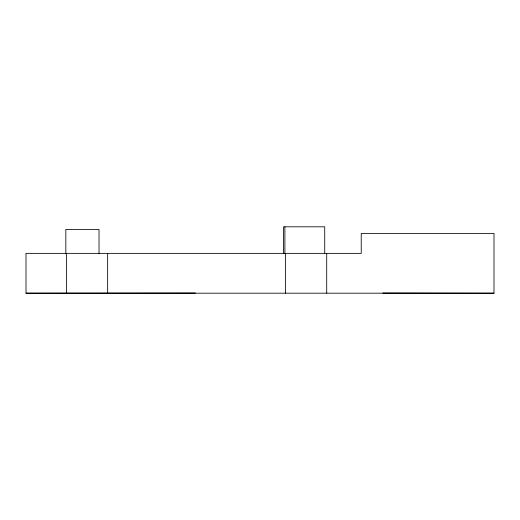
<?xml version="1.0" encoding="UTF-8"?>
<svg xmlns="http://www.w3.org/2000/svg" width="520" height="520" viewBox="0 0 520 520"><rect width="100%" height="100%" fill="white"/><g stroke="black" fill="none" stroke-linecap="round" stroke-linejoin="round"><path stroke-width="0.78" d="M26 293.189L493.994 293.189L493.994 233.447L361.231 233.447L361.231 253.364L26 253.364L26 293.189L195.383 293.02M382.746 293.02L493.994 293.189M326.709 253.364L326.709 293.189M324.721 253.364L324.721 226.811L283.562 226.811L283.562 253.364M285.552 253.364L285.552 293.189M284.889 226.811L284.889 253.364M107.653 253.364L107.653 293.189M99.021 253.364L99.021 229.463L65.832 229.463L65.832 253.364M66.495 253.364L66.495 293.189"/></g></svg>
